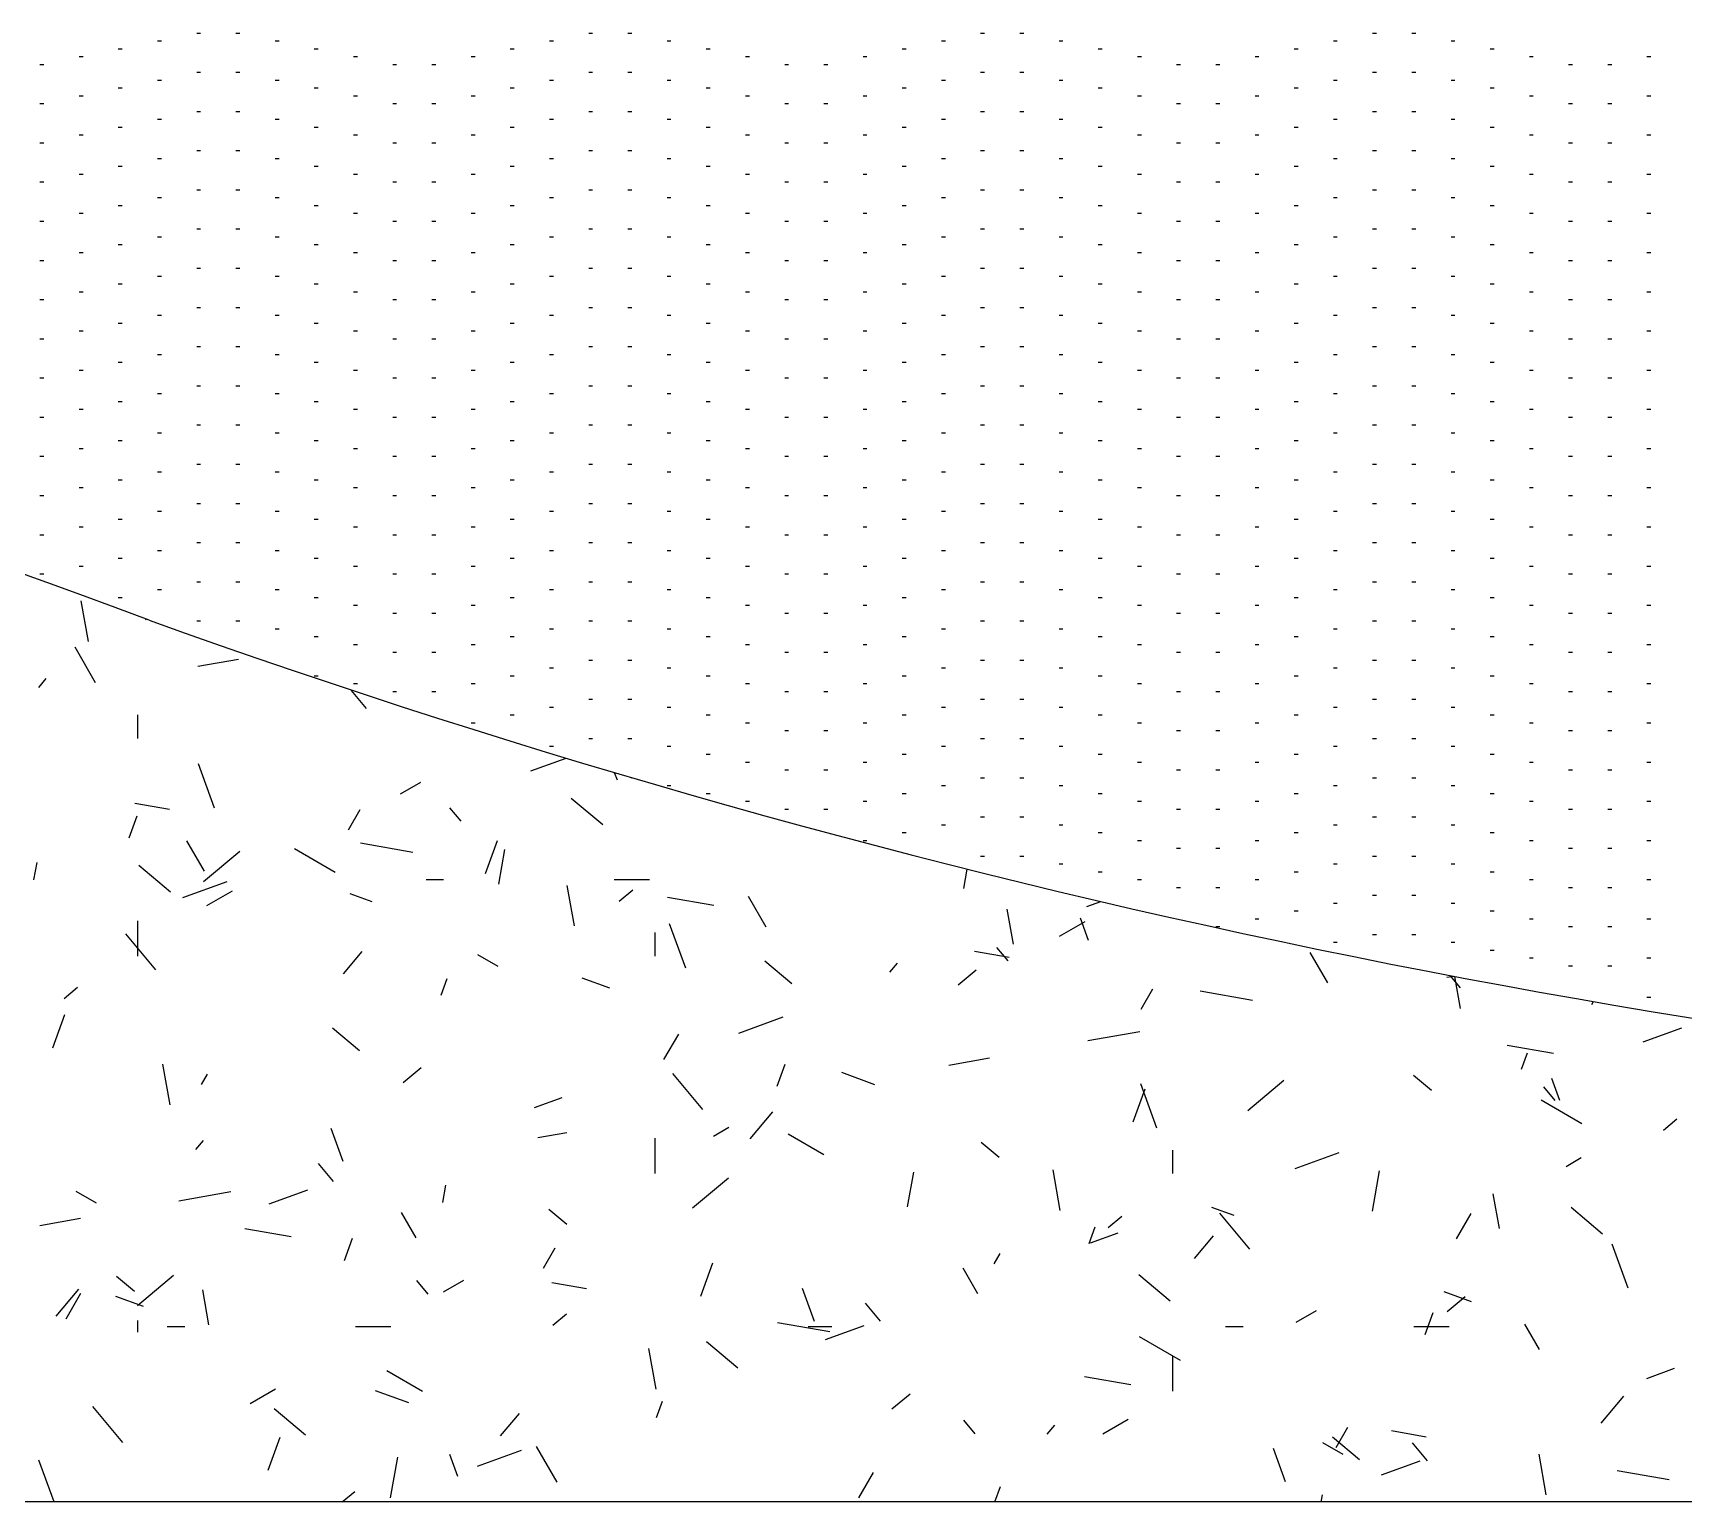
# Model space of a CAD drawing. Header units: inches. Extents: x -12530 to 36157, y 78659 to 110077.
# Drawn here: x 8912.6 to 8999, y 92373.4 to 92450.3 of the extents above; entities that cross this region are included whole.
import ezdxf

# ---------------------------------------------------------------- set-up
doc = ezdxf.new("R2010")
doc.units = ezdxf.units.IN
doc.header["$MEASUREMENT"] = 0
doc.layers.add('freecads.com', color=7, linetype='Continuous')

msp = doc.modelspace()

# ---------------------------------------------------------------- linework, layer by layer
at = {"layer": 'freecads.com', "ltscale": 0.4}
for p, q in [((8919.143, 92449.924), (8919.348, 92449.924)), ((8921.195, 92450.334), (8921.4, 92450.334)), ((8923.246, 92450.334), (8923.451, 92450.334)), ((8925.298, 92449.924), (8925.503, 92449.924)), ((8939.658, 92449.924), (8939.864, 92449.924)), ((8941.71, 92450.334), (8941.915, 92450.334)), ((8943.762, 92450.334), (8943.967, 92450.334)), ((8945.813, 92449.924), (8946.018, 92449.924)), ((8960.174, 92449.924), (8960.379, 92449.924)), ((8962.225, 92450.334), (8962.431, 92450.334)), ((8964.277, 92450.334), (8964.482, 92450.334)), ((8966.328, 92449.924), (8966.534, 92449.924)), ((8980.689, 92449.924), (8980.894, 92449.924)), ((8982.741, 92450.334), (8982.946, 92450.334)), ((8984.792, 92450.334), (8984.997, 92450.334)), ((8986.844, 92449.924), (8987.049, 92449.924)), ((8915.04, 92449.103), (8915.245, 92449.103)), ((8917.092, 92449.513), (8917.297, 92449.513)), ((8927.349, 92449.513), (8927.554, 92449.513)), ((8929.401, 92449.103), (8929.606, 92449.103)), ((8935.555, 92449.103), (8935.761, 92449.103)), ((8937.607, 92449.513), (8937.812, 92449.513)), ((8947.865, 92449.513), (8948.07, 92449.513)), ((8949.916, 92449.103), (8950.121, 92449.103)), ((8956.071, 92449.103), (8956.276, 92449.103)), ((8958.122, 92449.513), (8958.327, 92449.513)), ((8968.38, 92449.513), (8968.585, 92449.513)), ((8970.432, 92449.103), (8970.637, 92449.103)), ((8976.586, 92449.103), (8976.791, 92449.103)), ((8978.638, 92449.513), (8978.843, 92449.513)), ((8988.895, 92449.513), (8989.1, 92449.513)), ((8990.947, 92449.103), (8991.152, 92449.103)), ((8997.101, 92449.103), (8997.307, 92449.103)), ((8912.988, 92448.693), (8913.194, 92448.693)), ((8921.195, 92448.282), (8921.4, 92448.282)), ((8923.246, 92448.282), (8923.451, 92448.282)), ((8931.452, 92448.693), (8931.657, 92448.693)), ((8933.504, 92448.693), (8933.709, 92448.693)), ((8941.71, 92448.282), (8941.915, 92448.282)), ((8943.762, 92448.282), (8943.967, 92448.282)), ((8951.968, 92448.693), (8952.173, 92448.693)), ((8954.019, 92448.693), (8954.224, 92448.693)), ((8962.225, 92448.282), (8962.431, 92448.282)), ((8964.277, 92448.282), (8964.482, 92448.282)), ((8972.483, 92448.693), (8972.688, 92448.693)), ((8974.535, 92448.693), (8974.74, 92448.693)), ((8982.741, 92448.282), (8982.946, 92448.282)), ((8984.792, 92448.282), (8984.997, 92448.282)), ((8992.998, 92448.693), (8993.204, 92448.693)), ((8995.05, 92448.693), (8995.255, 92448.693)), ((8917.092, 92447.462), (8917.297, 92447.462)), ((8919.143, 92447.872), (8919.348, 92447.872)), ((8925.298, 92447.872), (8925.503, 92447.872)), ((8927.349, 92447.462), (8927.554, 92447.462)), ((8937.607, 92447.462), (8937.812, 92447.462)), ((8939.658, 92447.872), (8939.864, 92447.872)), ((8945.813, 92447.872), (8946.018, 92447.872)), ((8947.865, 92447.462), (8948.07, 92447.462)), ((8958.122, 92447.462), (8958.327, 92447.462)), ((8960.174, 92447.872), (8960.379, 92447.872)), ((8966.328, 92447.872), (8966.534, 92447.872)), ((8968.38, 92447.462), (8968.585, 92447.462)), ((8978.638, 92447.462), (8978.843, 92447.462)), ((8980.689, 92447.872), (8980.894, 92447.872)), ((8986.844, 92447.872), (8987.049, 92447.872)), ((8988.895, 92447.462), (8989.1, 92447.462)), ((8912.988, 92446.641), (8913.194, 92446.641)), ((8915.04, 92447.051), (8915.245, 92447.051)), ((8921.195, 92446.231), (8921.4, 92446.231)), ((8923.246, 92446.231), (8923.451, 92446.231)), ((8929.401, 92447.051), (8929.606, 92447.051)), ((8931.452, 92446.641), (8931.657, 92446.641)), ((8933.504, 92446.641), (8933.709, 92446.641)), ((8935.555, 92447.051), (8935.761, 92447.051)), ((8941.71, 92446.231), (8941.915, 92446.231)), ((8943.762, 92446.231), (8943.967, 92446.231)), ((8949.916, 92447.051), (8950.121, 92447.051)), ((8951.968, 92446.641), (8952.173, 92446.641)), ((8954.019, 92446.641), (8954.224, 92446.641)), ((8956.071, 92447.051), (8956.276, 92447.051)), ((8962.225, 92446.231), (8962.431, 92446.231)), ((8964.277, 92446.231), (8964.482, 92446.231)), ((8970.432, 92447.051), (8970.637, 92447.051)), ((8972.483, 92446.641), (8972.688, 92446.641)), ((8974.535, 92446.641), (8974.74, 92446.641)), ((8976.586, 92447.051), (8976.791, 92447.051)), ((8982.741, 92446.231), (8982.946, 92446.231)), ((8984.792, 92446.231), (8984.997, 92446.231)), ((8990.947, 92447.051), (8991.152, 92447.051)), ((8992.998, 92446.641), (8993.204, 92446.641)), ((8995.05, 92446.641), (8995.255, 92446.641)), ((8997.101, 92447.051), (8997.307, 92447.051)), ((8917.092, 92445.41), (8917.297, 92445.41)), ((8919.143, 92445.82), (8919.348, 92445.82)), ((8925.298, 92445.82), (8925.503, 92445.82)), ((8927.349, 92445.41), (8927.554, 92445.41)), ((8937.607, 92445.41), (8937.812, 92445.41)), ((8939.658, 92445.82), (8939.864, 92445.82)), ((8945.813, 92445.82), (8946.018, 92445.82)), ((8947.865, 92445.41), (8948.07, 92445.41)), ((8958.122, 92445.41), (8958.327, 92445.41)), ((8960.174, 92445.82), (8960.379, 92445.82)), ((8966.328, 92445.82), (8966.534, 92445.82)), ((8968.38, 92445.41), (8968.585, 92445.41)), ((8978.638, 92445.41), (8978.843, 92445.41)), ((8980.689, 92445.82), (8980.894, 92445.82)), ((8986.844, 92445.82), (8987.049, 92445.82)), ((8988.895, 92445.41), (8989.1, 92445.41)), ((8912.988, 92444.59), (8913.194, 92444.59)), ((8915.04, 92445), (8915.245, 92445)), ((8929.401, 92445), (8929.606, 92445)), ((8931.452, 92444.59), (8931.657, 92444.59)), ((8933.504, 92444.59), (8933.709, 92444.59)), ((8935.555, 92445), (8935.761, 92445)), ((8949.916, 92445), (8950.121, 92445)), ((8951.968, 92444.59), (8952.173, 92444.59)), ((8954.019, 92444.59), (8954.224, 92444.59)), ((8956.071, 92445), (8956.276, 92445)), ((8970.432, 92445), (8970.637, 92445)), ((8972.483, 92444.59), (8972.688, 92444.59)), ((8974.535, 92444.59), (8974.74, 92444.59)), ((8976.586, 92445), (8976.791, 92445)), ((8990.947, 92445), (8991.152, 92445)), ((8992.998, 92444.59), (8993.204, 92444.59)), ((8995.05, 92444.59), (8995.255, 92444.59)), ((8997.101, 92445), (8997.307, 92445)), ((8919.143, 92443.769), (8919.348, 92443.769)), ((8921.195, 92444.179), (8921.4, 92444.179)), ((8923.246, 92444.179), (8923.451, 92444.179)), ((8925.298, 92443.769), (8925.503, 92443.769)), ((8939.658, 92443.769), (8939.864, 92443.769)), ((8941.71, 92444.179), (8941.915, 92444.179)), ((8943.762, 92444.179), (8943.967, 92444.179)), ((8945.813, 92443.769), (8946.018, 92443.769)), ((8960.174, 92443.769), (8960.379, 92443.769)), ((8962.225, 92444.179), (8962.431, 92444.179)), ((8964.277, 92444.179), (8964.482, 92444.179)), ((8966.328, 92443.769), (8966.534, 92443.769)), ((8980.689, 92443.769), (8980.894, 92443.769)), ((8982.741, 92444.179), (8982.946, 92444.179)), ((8984.792, 92444.179), (8984.997, 92444.179)), ((8986.844, 92443.769), (8987.049, 92443.769)), ((8915.04, 92442.948), (8915.245, 92442.948)), ((8917.092, 92443.359), (8917.297, 92443.359)), ((8927.349, 92443.359), (8927.554, 92443.359)), ((8929.401, 92442.948), (8929.606, 92442.948)), ((8935.555, 92442.948), (8935.761, 92442.948)), ((8937.607, 92443.359), (8937.812, 92443.359)), ((8947.865, 92443.359), (8948.07, 92443.359)), ((8949.916, 92442.948), (8950.121, 92442.948)), ((8956.071, 92442.948), (8956.276, 92442.948)), ((8958.122, 92443.359), (8958.327, 92443.359)), ((8968.38, 92443.359), (8968.585, 92443.359)), ((8970.432, 92442.948), (8970.637, 92442.948)), ((8976.586, 92442.948), (8976.791, 92442.948)), ((8978.638, 92443.359), (8978.843, 92443.359)), ((8988.895, 92443.359), (8989.1, 92443.359)), ((8990.947, 92442.948), (8991.152, 92442.948)), ((8997.101, 92442.948), (8997.307, 92442.948)), ((8912.988, 92442.538), (8913.194, 92442.538)), ((8921.195, 92442.128), (8921.4, 92442.128)), ((8923.246, 92442.128), (8923.451, 92442.128)), ((8931.452, 92442.538), (8931.657, 92442.538)), ((8933.504, 92442.538), (8933.709, 92442.538)), ((8941.71, 92442.128), (8941.915, 92442.128)), ((8943.762, 92442.128), (8943.967, 92442.128)), ((8951.968, 92442.538), (8952.173, 92442.538)), ((8954.019, 92442.538), (8954.224, 92442.538)), ((8962.225, 92442.128), (8962.431, 92442.128)), ((8964.277, 92442.128), (8964.482, 92442.128)), ((8972.483, 92442.538), (8972.688, 92442.538)), ((8974.535, 92442.538), (8974.74, 92442.538)), ((8982.741, 92442.128), (8982.946, 92442.128)), ((8984.792, 92442.128), (8984.997, 92442.128)), ((8992.998, 92442.538), (8993.204, 92442.538)), ((8995.05, 92442.538), (8995.255, 92442.538)), ((8917.092, 92441.307), (8917.297, 92441.307)), ((8919.143, 92441.717), (8919.348, 92441.717)), ((8925.298, 92441.717), (8925.503, 92441.717)), ((8927.349, 92441.307), (8927.554, 92441.307)), ((8937.607, 92441.307), (8937.812, 92441.307)), ((8939.658, 92441.717), (8939.864, 92441.717)), ((8945.813, 92441.717), (8946.018, 92441.717)), ((8947.865, 92441.307), (8948.07, 92441.307)), ((8958.122, 92441.307), (8958.327, 92441.307)), ((8960.174, 92441.717), (8960.379, 92441.717)), ((8966.328, 92441.717), (8966.534, 92441.717)), ((8968.38, 92441.307), (8968.585, 92441.307)), ((8978.638, 92441.307), (8978.843, 92441.307)), ((8980.689, 92441.717), (8980.894, 92441.717)), ((8986.844, 92441.717), (8987.049, 92441.717)), ((8988.895, 92441.307), (8989.1, 92441.307)), ((8912.988, 92440.486), (8913.194, 92440.486)), ((8915.04, 92440.897), (8915.245, 92440.897)), ((8929.401, 92440.897), (8929.606, 92440.897)), ((8931.452, 92440.486), (8931.657, 92440.486)), ((8933.504, 92440.486), (8933.709, 92440.486)), ((8935.555, 92440.897), (8935.761, 92440.897)), ((8949.916, 92440.897), (8950.121, 92440.897)), ((8951.968, 92440.486), (8952.173, 92440.486)), ((8954.019, 92440.486), (8954.224, 92440.486)), ((8956.071, 92440.897), (8956.276, 92440.897)), ((8970.432, 92440.897), (8970.637, 92440.897)), ((8972.483, 92440.486), (8972.688, 92440.486)), ((8974.535, 92440.486), (8974.74, 92440.486)), ((8976.586, 92440.897), (8976.791, 92440.897)), ((8990.947, 92440.897), (8991.152, 92440.897)), ((8992.998, 92440.486), (8993.204, 92440.486)), ((8995.05, 92440.486), (8995.255, 92440.486)), ((8997.101, 92440.897), (8997.307, 92440.897)), ((8919.143, 92439.666), (8919.348, 92439.666)), ((8921.195, 92440.076), (8921.4, 92440.076)), ((8923.246, 92440.076), (8923.451, 92440.076)), ((8925.298, 92439.666), (8925.503, 92439.666)), ((8939.658, 92439.666), (8939.864, 92439.666)), ((8941.71, 92440.076), (8941.915, 92440.076)), ((8943.762, 92440.076), (8943.967, 92440.076)), ((8945.813, 92439.666), (8946.018, 92439.666)), ((8960.174, 92439.666), (8960.379, 92439.666)), ((8962.225, 92440.076), (8962.431, 92440.076)), ((8964.277, 92440.076), (8964.482, 92440.076)), ((8966.328, 92439.666), (8966.534, 92439.666)), ((8980.689, 92439.666), (8980.894, 92439.666)), ((8982.741, 92440.076), (8982.946, 92440.076)), ((8984.792, 92440.076), (8984.997, 92440.076)), ((8986.844, 92439.666), (8987.049, 92439.666)), ((8915.04, 92438.845), (8915.245, 92438.845)), ((8917.092, 92439.256), (8917.297, 92439.256)), ((8927.349, 92439.256), (8927.554, 92439.256)), ((8929.401, 92438.845), (8929.606, 92438.845)), ((8935.555, 92438.845), (8935.761, 92438.845)), ((8937.607, 92439.256), (8937.812, 92439.256)), ((8947.865, 92439.256), (8948.07, 92439.256)), ((8949.916, 92438.845), (8950.121, 92438.845)), ((8956.071, 92438.845), (8956.276, 92438.845)), ((8958.122, 92439.256), (8958.327, 92439.256)), ((8968.38, 92439.256), (8968.585, 92439.256)), ((8970.432, 92438.845), (8970.637, 92438.845)), ((8976.586, 92438.845), (8976.791, 92438.845)), ((8978.638, 92439.256), (8978.843, 92439.256)), ((8988.895, 92439.256), (8989.1, 92439.256)), ((8990.947, 92438.845), (8991.152, 92438.845)), ((8997.101, 92438.845), (8997.307, 92438.845)), ((8912.988, 92438.435), (8913.194, 92438.435)), ((8919.143, 92437.614), (8919.348, 92437.614)), ((8921.195, 92438.025), (8921.4, 92438.025)), ((8923.246, 92438.025), (8923.451, 92438.025)), ((8925.298, 92437.614), (8925.503, 92437.614)), ((8931.452, 92438.435), (8931.657, 92438.435)), ((8933.504, 92438.435), (8933.709, 92438.435)), ((8939.658, 92437.614), (8939.864, 92437.614)), ((8941.71, 92438.025), (8941.915, 92438.025)), ((8943.762, 92438.025), (8943.967, 92438.025)), ((8945.813, 92437.614), (8946.018, 92437.614)), ((8951.968, 92438.435), (8952.173, 92438.435)), ((8954.019, 92438.435), (8954.224, 92438.435)), ((8960.174, 92437.614), (8960.379, 92437.614)), ((8962.225, 92438.025), (8962.431, 92438.025)), ((8964.277, 92438.025), (8964.482, 92438.025)), ((8966.328, 92437.614), (8966.534, 92437.614)), ((8972.483, 92438.435), (8972.688, 92438.435)), ((8974.535, 92438.435), (8974.74, 92438.435)), ((8980.689, 92437.614), (8980.894, 92437.614)), ((8982.741, 92438.025), (8982.946, 92438.025)), ((8984.792, 92438.025), (8984.997, 92438.025)), ((8986.844, 92437.614), (8987.049, 92437.614)), ((8992.998, 92438.435), (8993.204, 92438.435)), ((8995.05, 92438.435), (8995.255, 92438.435)), ((8915.04, 92436.794), (8915.245, 92436.794)), ((8917.092, 92437.204), (8917.297, 92437.204)), ((8927.349, 92437.204), (8927.554, 92437.204)), ((8929.401, 92436.794), (8929.606, 92436.794)), ((8935.555, 92436.794), (8935.761, 92436.794)), ((8937.607, 92437.204), (8937.812, 92437.204)), ((8947.865, 92437.204), (8948.07, 92437.204)), ((8949.916, 92436.794), (8950.121, 92436.794)), ((8956.071, 92436.794), (8956.276, 92436.794)), ((8958.122, 92437.204), (8958.327, 92437.204)), ((8968.38, 92437.204), (8968.585, 92437.204)), ((8970.432, 92436.794), (8970.637, 92436.794)), ((8976.586, 92436.794), (8976.791, 92436.794)), ((8978.638, 92437.204), (8978.843, 92437.204)), ((8988.895, 92437.204), (8989.1, 92437.204)), ((8990.947, 92436.794), (8991.152, 92436.794)), ((8997.101, 92436.794), (8997.307, 92436.794)), ((8912.988, 92436.383), (8913.194, 92436.383)), ((8921.195, 92435.973), (8921.4, 92435.973)), ((8923.246, 92435.973), (8923.451, 92435.973)), ((8931.452, 92436.383), (8931.657, 92436.383)), ((8933.504, 92436.383), (8933.709, 92436.383)), ((8941.71, 92435.973), (8941.915, 92435.973)), ((8943.762, 92435.973), (8943.967, 92435.973)), ((8951.968, 92436.383), (8952.173, 92436.383)), ((8954.019, 92436.383), (8954.224, 92436.383)), ((8962.225, 92435.973), (8962.431, 92435.973)), ((8964.277, 92435.973), (8964.482, 92435.973)), ((8972.483, 92436.383), (8972.688, 92436.383)), ((8974.535, 92436.383), (8974.74, 92436.383)), ((8982.741, 92435.973), (8982.946, 92435.973)), ((8984.792, 92435.973), (8984.997, 92435.973)), ((8992.998, 92436.383), (8993.204, 92436.383)), ((8995.05, 92436.383), (8995.255, 92436.383)), ((8917.092, 92435.152), (8917.297, 92435.152)), ((8919.143, 92435.563), (8919.348, 92435.563)), ((8925.298, 92435.563), (8925.503, 92435.563)), ((8927.349, 92435.152), (8927.554, 92435.152)), ((8937.607, 92435.152), (8937.812, 92435.152)), ((8939.658, 92435.563), (8939.864, 92435.563)), ((8945.813, 92435.563), (8946.018, 92435.563)), ((8947.865, 92435.152), (8948.07, 92435.152)), ((8958.122, 92435.152), (8958.327, 92435.152)), ((8960.174, 92435.563), (8960.379, 92435.563)), ((8966.328, 92435.563), (8966.534, 92435.563)), ((8968.38, 92435.152), (8968.585, 92435.152)), ((8978.638, 92435.152), (8978.843, 92435.152)), ((8980.689, 92435.563), (8980.894, 92435.563)), ((8986.844, 92435.563), (8987.049, 92435.563)), ((8988.895, 92435.152), (8989.1, 92435.152)), ((8912.988, 92434.332), (8913.194, 92434.332)), ((8915.04, 92434.742), (8915.245, 92434.742)), ((8929.401, 92434.742), (8929.606, 92434.742)), ((8931.452, 92434.332), (8931.657, 92434.332)), ((8933.504, 92434.332), (8933.709, 92434.332)), ((8935.555, 92434.742), (8935.761, 92434.742)), ((8949.916, 92434.742), (8950.121, 92434.742)), ((8951.968, 92434.332), (8952.173, 92434.332)), ((8954.019, 92434.332), (8954.224, 92434.332)), ((8956.071, 92434.742), (8956.276, 92434.742)), ((8970.432, 92434.742), (8970.637, 92434.742)), ((8972.483, 92434.332), (8972.688, 92434.332)), ((8974.535, 92434.332), (8974.74, 92434.332)), ((8976.586, 92434.742), (8976.791, 92434.742)), ((8990.947, 92434.742), (8991.152, 92434.742)), ((8992.998, 92434.332), (8993.204, 92434.332)), ((8995.05, 92434.332), (8995.255, 92434.332)), ((8997.101, 92434.742), (8997.307, 92434.742)), ((8919.143, 92433.511), (8919.348, 92433.511)), ((8921.195, 92433.922), (8921.4, 92433.922)), ((8923.246, 92433.922), (8923.451, 92433.922)), ((8925.298, 92433.511), (8925.503, 92433.511)), ((8939.658, 92433.511), (8939.864, 92433.511)), ((8941.71, 92433.922), (8941.915, 92433.922)), ((8943.762, 92433.922), (8943.967, 92433.922)), ((8945.813, 92433.511), (8946.018, 92433.511)), ((8960.174, 92433.511), (8960.379, 92433.511)), ((8962.225, 92433.922), (8962.431, 92433.922)), ((8964.277, 92433.922), (8964.482, 92433.922)), ((8966.328, 92433.511), (8966.534, 92433.511)), ((8980.689, 92433.511), (8980.894, 92433.511)), ((8982.741, 92433.922), (8982.946, 92433.922)), ((8984.792, 92433.922), (8984.997, 92433.922)), ((8986.844, 92433.511), (8987.049, 92433.511)), ((8915.04, 92432.691), (8915.245, 92432.691)), ((8917.092, 92433.101), (8917.297, 92433.101)), ((8927.349, 92433.101), (8927.554, 92433.101)), ((8929.401, 92432.691), (8929.606, 92432.691)), ((8935.555, 92432.691), (8935.761, 92432.691)), ((8937.607, 92433.101), (8937.812, 92433.101)), ((8947.865, 92433.101), (8948.07, 92433.101)), ((8949.916, 92432.691), (8950.121, 92432.691)), ((8956.071, 92432.691), (8956.276, 92432.691)), ((8958.122, 92433.101), (8958.327, 92433.101)), ((8968.38, 92433.101), (8968.585, 92433.101)), ((8970.432, 92432.691), (8970.637, 92432.691)), ((8976.586, 92432.691), (8976.791, 92432.691)), ((8978.638, 92433.101), (8978.843, 92433.101)), ((8988.895, 92433.101), (8989.1, 92433.101)), ((8990.947, 92432.691), (8991.152, 92432.691)), ((8997.101, 92432.691), (8997.307, 92432.691)), ((8912.988, 92432.28), (8913.194, 92432.28)), ((8921.195, 92431.87), (8921.4, 92431.87)), ((8923.246, 92431.87), (8923.451, 92431.87)), ((8931.452, 92432.28), (8931.657, 92432.28)), ((8933.504, 92432.28), (8933.709, 92432.28)), ((8941.71, 92431.87), (8941.915, 92431.87)), ((8943.762, 92431.87), (8943.967, 92431.87)), ((8951.968, 92432.28), (8952.173, 92432.28)), ((8954.019, 92432.28), (8954.224, 92432.28)), ((8962.225, 92431.87), (8962.431, 92431.87)), ((8964.277, 92431.87), (8964.482, 92431.87)), ((8972.483, 92432.28), (8972.688, 92432.28)), ((8974.535, 92432.28), (8974.74, 92432.28)), ((8982.741, 92431.87), (8982.946, 92431.87)), ((8984.792, 92431.87), (8984.997, 92431.87)), ((8992.998, 92432.28), (8993.204, 92432.28)), ((8995.05, 92432.28), (8995.255, 92432.28)), ((8917.092, 92431.049), (8917.297, 92431.049)), ((8919.143, 92431.46), (8919.348, 92431.46)), ((8925.298, 92431.46), (8925.503, 92431.46)), ((8927.349, 92431.049), (8927.554, 92431.049)), ((8937.607, 92431.049), (8937.812, 92431.049)), ((8939.658, 92431.46), (8939.864, 92431.46)), ((8945.813, 92431.46), (8946.018, 92431.46)), ((8947.865, 92431.049), (8948.07, 92431.049)), ((8958.122, 92431.049), (8958.327, 92431.049)), ((8960.174, 92431.46), (8960.379, 92431.46)), ((8966.328, 92431.46), (8966.534, 92431.46)), ((8968.38, 92431.049), (8968.585, 92431.049)), ((8978.638, 92431.049), (8978.843, 92431.049)), ((8980.689, 92431.46), (8980.894, 92431.46)), ((8986.844, 92431.46), (8987.049, 92431.46)), ((8988.895, 92431.049), (8989.1, 92431.049)), ((8912.988, 92430.229), (8913.194, 92430.229)), ((8915.04, 92430.639), (8915.245, 92430.639)), ((8921.195, 92429.818), (8921.4, 92429.818)), ((8923.246, 92429.818), (8923.451, 92429.818)), ((8929.401, 92430.639), (8929.606, 92430.639)), ((8931.452, 92430.229), (8931.657, 92430.229)), ((8933.504, 92430.229), (8933.709, 92430.229)), ((8935.555, 92430.639), (8935.761, 92430.639)), ((8941.71, 92429.818), (8941.915, 92429.818)), ((8943.762, 92429.818), (8943.967, 92429.818)), ((8949.916, 92430.639), (8950.121, 92430.639)), ((8951.968, 92430.229), (8952.173, 92430.229)), ((8954.019, 92430.229), (8954.224, 92430.229)), ((8956.071, 92430.639), (8956.276, 92430.639)), ((8962.225, 92429.818), (8962.431, 92429.818)), ((8964.277, 92429.818), (8964.482, 92429.818)), ((8970.432, 92430.639), (8970.637, 92430.639)), ((8972.483, 92430.229), (8972.688, 92430.229)), ((8974.535, 92430.229), (8974.74, 92430.229)), ((8976.586, 92430.639), (8976.791, 92430.639)), ((8982.741, 92429.818), (8982.946, 92429.818)), ((8984.792, 92429.818), (8984.997, 92429.818)), ((8990.947, 92430.639), (8991.152, 92430.639)), ((8992.998, 92430.229), (8993.204, 92430.229)), ((8995.05, 92430.229), (8995.255, 92430.229)), ((8997.101, 92430.639), (8997.307, 92430.639)), ((8917.092, 92428.998), (8917.297, 92428.998)), ((8919.143, 92429.408), (8919.348, 92429.408)), ((8925.298, 92429.408), (8925.503, 92429.408)), ((8927.349, 92428.998), (8927.554, 92428.998)), ((8937.607, 92428.998), (8937.812, 92428.998)), ((8939.658, 92429.408), (8939.864, 92429.408)), ((8945.813, 92429.408), (8946.018, 92429.408)), ((8947.865, 92428.998), (8948.07, 92428.998)), ((8958.122, 92428.998), (8958.327, 92428.998)), ((8960.174, 92429.408), (8960.379, 92429.408)), ((8966.328, 92429.408), (8966.534, 92429.408)), ((8968.38, 92428.998), (8968.585, 92428.998)), ((8978.638, 92428.998), (8978.843, 92428.998)), ((8980.689, 92429.408), (8980.894, 92429.408)), ((8986.844, 92429.408), (8987.049, 92429.408)), ((8988.895, 92428.998), (8989.1, 92428.998)), ((8912.988, 92428.177), (8913.194, 92428.177)), ((8915.04, 92428.588), (8915.245, 92428.588)), ((8929.401, 92428.588), (8929.606, 92428.588)), ((8931.452, 92428.177), (8931.657, 92428.177)), ((8933.504, 92428.177), (8933.709, 92428.177)), ((8935.555, 92428.588), (8935.761, 92428.588)), ((8949.916, 92428.588), (8950.121, 92428.588)), ((8951.968, 92428.177), (8952.173, 92428.177)), ((8954.019, 92428.177), (8954.224, 92428.177)), ((8956.071, 92428.588), (8956.276, 92428.588)), ((8970.432, 92428.588), (8970.637, 92428.588)), ((8972.483, 92428.177), (8972.688, 92428.177)), ((8974.535, 92428.177), (8974.74, 92428.177)), ((8976.586, 92428.588), (8976.791, 92428.588)), ((8990.947, 92428.588), (8991.152, 92428.588)), ((8992.998, 92428.177), (8993.204, 92428.177)), ((8995.05, 92428.177), (8995.255, 92428.177)), ((8997.101, 92428.588), (8997.307, 92428.588)), ((8919.143, 92427.357), (8919.348, 92427.357)), ((8921.195, 92427.767), (8921.4, 92427.767)), ((8923.246, 92427.767), (8923.451, 92427.767)), ((8925.298, 92427.357), (8925.503, 92427.357)), ((8939.658, 92427.357), (8939.864, 92427.357)), ((8941.71, 92427.767), (8941.915, 92427.767)), ((8943.762, 92427.767), (8943.967, 92427.767)), ((8945.813, 92427.357), (8946.018, 92427.357)), ((8960.174, 92427.357), (8960.379, 92427.357)), ((8962.225, 92427.767), (8962.431, 92427.767)), ((8964.277, 92427.767), (8964.482, 92427.767)), ((8966.328, 92427.357), (8966.534, 92427.357)), ((8980.689, 92427.357), (8980.894, 92427.357)), ((8982.741, 92427.767), (8982.946, 92427.767)), ((8984.792, 92427.767), (8984.997, 92427.767)), ((8986.844, 92427.357), (8987.049, 92427.357)), ((8915.04, 92426.536), (8915.245, 92426.536)), ((8917.092, 92426.946), (8917.297, 92426.946)), ((8927.349, 92426.946), (8927.554, 92426.946)), ((8929.401, 92426.536), (8929.606, 92426.536)), ((8935.555, 92426.536), (8935.761, 92426.536)), ((8937.607, 92426.946), (8937.812, 92426.946)), ((8947.865, 92426.946), (8948.07, 92426.946)), ((8949.916, 92426.536), (8950.121, 92426.536)), ((8956.071, 92426.536), (8956.276, 92426.536)), ((8958.122, 92426.946), (8958.327, 92426.946)), ((8968.38, 92426.946), (8968.585, 92426.946)), ((8970.432, 92426.536), (8970.637, 92426.536)), ((8976.586, 92426.536), (8976.791, 92426.536)), ((8978.638, 92426.946), (8978.843, 92426.946)), ((8988.895, 92426.946), (8989.1, 92426.946)), ((8990.947, 92426.536), (8991.152, 92426.536)), ((8997.101, 92426.536), (8997.307, 92426.536)), ((8912.988, 92426.126), (8913.194, 92426.126)), ((8921.195, 92425.715), (8921.4, 92425.715)), ((8923.246, 92425.715), (8923.451, 92425.715)), ((8931.452, 92426.126), (8931.657, 92426.126)), ((8933.504, 92426.126), (8933.709, 92426.126)), ((8941.71, 92425.715), (8941.915, 92425.715)), ((8943.762, 92425.715), (8943.967, 92425.715)), ((8951.968, 92426.126), (8952.173, 92426.126)), ((8954.019, 92426.126), (8954.224, 92426.126)), ((8962.225, 92425.715), (8962.431, 92425.715)), ((8964.277, 92425.715), (8964.482, 92425.715)), ((8972.483, 92426.126), (8972.688, 92426.126)), ((8974.535, 92426.126), (8974.74, 92426.126)), ((8982.741, 92425.715), (8982.946, 92425.715)), ((8984.792, 92425.715), (8984.997, 92425.715)), ((8992.998, 92426.126), (8993.204, 92426.126)), ((8995.05, 92426.126), (8995.255, 92426.126)), ((8917.092, 92424.895), (8917.297, 92424.895)), ((8919.143, 92425.305), (8919.348, 92425.305)), ((8925.298, 92425.305), (8925.503, 92425.305)), ((8927.349, 92424.895), (8927.554, 92424.895)), ((8937.607, 92424.895), (8937.812, 92424.895)), ((8939.658, 92425.305), (8939.864, 92425.305)), ((8945.813, 92425.305), (8946.018, 92425.305)), ((8947.865, 92424.895), (8948.07, 92424.895)), ((8958.122, 92424.895), (8958.327, 92424.895)), ((8960.174, 92425.305), (8960.379, 92425.305)), ((8966.328, 92425.305), (8966.534, 92425.305)), ((8968.38, 92424.895), (8968.585, 92424.895)), ((8978.638, 92424.895), (8978.843, 92424.895)), ((8980.689, 92425.305), (8980.894, 92425.305)), ((8986.844, 92425.305), (8987.049, 92425.305)), ((8988.895, 92424.895), (8989.1, 92424.895)), ((8912.988, 92424.074), (8913.194, 92424.074)), ((8915.04, 92424.484), (8915.245, 92424.484)), ((8929.401, 92424.484), (8929.606, 92424.484)), ((8931.452, 92424.074), (8931.657, 92424.074)), ((8933.504, 92424.074), (8933.709, 92424.074)), ((8935.555, 92424.484), (8935.761, 92424.484)), ((8949.916, 92424.484), (8950.121, 92424.484)), ((8951.968, 92424.074), (8952.173, 92424.074)), ((8954.019, 92424.074), (8954.224, 92424.074)), ((8956.071, 92424.484), (8956.276, 92424.484)), ((8970.432, 92424.484), (8970.637, 92424.484)), ((8972.483, 92424.074), (8972.688, 92424.074)), ((8974.535, 92424.074), (8974.74, 92424.074)), ((8976.586, 92424.484), (8976.791, 92424.484)), ((8990.947, 92424.484), (8991.152, 92424.484)), ((8992.998, 92424.074), (8993.204, 92424.074)), ((8995.05, 92424.074), (8995.255, 92424.074)), ((8997.101, 92424.484), (8997.307, 92424.484)), ((8919.143, 92423.254), (8919.348, 92423.254)), ((8921.195, 92423.664), (8921.4, 92423.664)), ((8923.246, 92423.664), (8923.451, 92423.664)), ((8925.298, 92423.254), (8925.503, 92423.254)), ((8939.658, 92423.254), (8939.864, 92423.254)), ((8941.71, 92423.664), (8941.915, 92423.664)), ((8943.762, 92423.664), (8943.967, 92423.664)), ((8945.813, 92423.254), (8946.018, 92423.254)), ((8960.174, 92423.254), (8960.379, 92423.254)), ((8962.225, 92423.664), (8962.431, 92423.664)), ((8964.277, 92423.664), (8964.482, 92423.664)), ((8966.328, 92423.254), (8966.534, 92423.254)), ((8980.689, 92423.254), (8980.894, 92423.254)), ((8982.741, 92423.664), (8982.946, 92423.664)), ((8984.792, 92423.664), (8984.997, 92423.664)), ((8986.844, 92423.254), (8987.049, 92423.254)), ((8912.988, 92422.023), (8913.194, 92422.023)), ((8915.04, 92422.433), (8915.245, 92422.433)), ((8917.092, 92422.843), (8917.297, 92422.843)), ((8927.349, 92422.843), (8927.554, 92422.843)), ((8929.401, 92422.433), (8929.606, 92422.433)), ((8931.452, 92422.023), (8931.657, 92422.023)), ((8933.504, 92422.023), (8933.709, 92422.023)), ((8935.555, 92422.433), (8935.761, 92422.433)), ((8937.607, 92422.843), (8937.812, 92422.843)), ((8947.865, 92422.843), (8948.07, 92422.843)), ((8949.916, 92422.433), (8950.121, 92422.433)), ((8951.968, 92422.023), (8952.173, 92422.023)), ((8954.019, 92422.023), (8954.224, 92422.023)), ((8956.071, 92422.433), (8956.276, 92422.433)), ((8958.122, 92422.843), (8958.327, 92422.843)), ((8968.38, 92422.843), (8968.585, 92422.843)), ((8970.432, 92422.433), (8970.637, 92422.433)), ((8972.483, 92422.023), (8972.688, 92422.023)), ((8974.535, 92422.023), (8974.74, 92422.023)), ((8976.586, 92422.433), (8976.791, 92422.433)), ((8978.638, 92422.843), (8978.843, 92422.843)), ((8988.895, 92422.843), (8989.1, 92422.843)), ((8990.947, 92422.433), (8991.152, 92422.433)), ((8992.998, 92422.023), (8993.204, 92422.023)), ((8995.05, 92422.023), (8995.255, 92422.023)), ((8997.101, 92422.433), (8997.307, 92422.433)), ((8919.143, 92421.202), (8919.348, 92421.202)), ((8921.195, 92421.612), (8921.4, 92421.612)), ((8923.246, 92421.612), (8923.451, 92421.612)), ((8925.298, 92421.202), (8925.503, 92421.202)), ((8939.658, 92421.202), (8939.864, 92421.202)), ((8941.71, 92421.612), (8941.915, 92421.612)), ((8943.762, 92421.612), (8943.967, 92421.612)), ((8945.813, 92421.202), (8946.018, 92421.202)), ((8960.174, 92421.202), (8960.379, 92421.202)), ((8962.225, 92421.612), (8962.431, 92421.612)), ((8964.277, 92421.612), (8964.482, 92421.612)), ((8966.328, 92421.202), (8966.534, 92421.202)), ((8980.689, 92421.202), (8980.894, 92421.202)), ((8982.741, 92421.612), (8982.946, 92421.612)), ((8984.792, 92421.612), (8984.997, 92421.612)), ((8986.844, 92421.202), (8987.049, 92421.202)), ((8915.523, 92418.483), (8915.149, 92420.604)), ((8917.092, 92420.792), (8917.297, 92420.792)), ((8927.349, 92420.792), (8927.554, 92420.792)), ((8929.401, 92420.381), (8929.606, 92420.381)), ((8935.555, 92420.381), (8935.761, 92420.381)), ((8937.607, 92420.792), (8937.812, 92420.792)), ((8947.865, 92420.792), (8948.07, 92420.792)), ((8949.916, 92420.381), (8950.121, 92420.381)), ((8956.071, 92420.381), (8956.276, 92420.381)), ((8958.122, 92420.792), (8958.327, 92420.792)), ((8968.38, 92420.792), (8968.585, 92420.792)), ((8970.432, 92420.381), (8970.637, 92420.381)), ((8976.586, 92420.381), (8976.791, 92420.381)), ((8978.638, 92420.792), (8978.843, 92420.792)), ((8988.895, 92420.792), (8989.1, 92420.792)), ((8990.947, 92420.381), (8991.152, 92420.381)), ((8997.101, 92420.381), (8997.307, 92420.381)), ((8918.546, 92419.599), (8918.522, 92419.664)), ((8921.195, 92419.561), (8921.4, 92419.561)), ((8923.246, 92419.561), (8923.451, 92419.561)), ((8931.452, 92419.971), (8931.657, 92419.971)), ((8933.504, 92419.971), (8933.709, 92419.971)), ((8941.71, 92419.561), (8941.915, 92419.561)), ((8943.762, 92419.561), (8943.967, 92419.561)), ((8951.968, 92419.971), (8952.173, 92419.971)), ((8954.019, 92419.971), (8954.224, 92419.971)), ((8962.225, 92419.561), (8962.431, 92419.561)), ((8964.277, 92419.561), (8964.482, 92419.561)), ((8972.483, 92419.971), (8972.688, 92419.971)), ((8974.535, 92419.971), (8974.74, 92419.971)), ((8982.741, 92419.561), (8982.946, 92419.561)), ((8984.792, 92419.561), (8984.997, 92419.561)), ((8992.998, 92419.971), (8993.204, 92419.971)), ((8995.05, 92419.971), (8995.255, 92419.971)), ((8925.298, 92419.15), (8925.503, 92419.15)), ((8927.349, 92418.74), (8927.554, 92418.74)), ((8937.607, 92418.74), (8937.812, 92418.74)), ((8939.658, 92419.15), (8939.864, 92419.15)), ((8945.813, 92419.15), (8946.018, 92419.15)), ((8947.865, 92418.74), (8948.07, 92418.74)), ((8958.122, 92418.74), (8958.327, 92418.74)), ((8960.174, 92419.15), (8960.379, 92419.15)), ((8966.328, 92419.15), (8966.534, 92419.15)), ((8968.38, 92418.74), (8968.585, 92418.74)), ((8978.638, 92418.74), (8978.843, 92418.74)), ((8980.689, 92419.15), (8980.894, 92419.15)), ((8986.844, 92419.15), (8987.049, 92419.15)), ((8988.895, 92418.74), (8989.1, 92418.74)), ((8915.903, 92416.314), (8914.826, 92418.18)), ((8929.401, 92418.33), (8929.606, 92418.33)), ((8931.452, 92417.92), (8931.657, 92417.92)), ((8933.504, 92417.92), (8933.709, 92417.92)), ((8935.555, 92418.33), (8935.761, 92418.33)), ((8949.916, 92418.33), (8950.121, 92418.33)), ((8951.968, 92417.92), (8952.173, 92417.92)), ((8954.019, 92417.92), (8954.224, 92417.92)), ((8956.071, 92418.33), (8956.276, 92418.33)), ((8970.432, 92418.33), (8970.637, 92418.33)), ((8972.483, 92417.92), (8972.688, 92417.92)), ((8974.535, 92417.92), (8974.74, 92417.92)), ((8976.586, 92418.33), (8976.791, 92418.33)), ((8990.947, 92418.33), (8991.152, 92418.33)), ((8992.998, 92417.92), (8993.204, 92417.92)), ((8995.05, 92417.92), (8995.255, 92417.92)), ((8997.101, 92418.33), (8997.307, 92418.33)), ((8921.26, 92417.192), (8923.381, 92417.566)), ((8939.658, 92417.099), (8939.864, 92417.099)), ((8941.71, 92417.509), (8941.915, 92417.509)), ((8943.762, 92417.509), (8943.967, 92417.509)), ((8945.813, 92417.099), (8946.018, 92417.099)), ((8960.174, 92417.099), (8960.379, 92417.099)), ((8962.225, 92417.509), (8962.431, 92417.509)), ((8964.277, 92417.509), (8964.482, 92417.509)), ((8966.328, 92417.099), (8966.534, 92417.099)), ((8980.689, 92417.099), (8980.894, 92417.099)), ((8982.741, 92417.509), (8982.946, 92417.509)), ((8984.792, 92417.509), (8984.997, 92417.509)), ((8986.844, 92417.099), (8987.049, 92417.099)), ((8912.924, 92416.067), (8913.32, 92416.539)), ((8927.349, 92416.689), (8927.554, 92416.689)), ((8929.401, 92416.278), (8929.606, 92416.278)), ((8935.555, 92416.278), (8935.761, 92416.278)), ((8937.607, 92416.689), (8937.812, 92416.689)), ((8947.865, 92416.689), (8948.07, 92416.689)), ((8949.916, 92416.278), (8950.121, 92416.278)), ((8956.071, 92416.278), (8956.276, 92416.278)), ((8958.122, 92416.689), (8958.327, 92416.689)), ((8968.38, 92416.689), (8968.585, 92416.689)), ((8970.432, 92416.278), (8970.637, 92416.278)), ((8976.586, 92416.278), (8976.791, 92416.278)), ((8978.638, 92416.689), (8978.843, 92416.689)), ((8988.895, 92416.689), (8989.1, 92416.689)), ((8990.947, 92416.278), (8991.152, 92416.278)), ((8997.101, 92416.278), (8997.307, 92416.278)), ((8930.088, 92414.97), (8929.297, 92415.913)), ((8931.452, 92415.868), (8931.657, 92415.868)), ((8933.504, 92415.868), (8933.709, 92415.868)), ((8941.71, 92415.458), (8941.915, 92415.458)), ((8943.762, 92415.458), (8943.967, 92415.458)), ((8951.968, 92415.868), (8952.173, 92415.868)), ((8954.019, 92415.868), (8954.224, 92415.868)), ((8962.225, 92415.458), (8962.431, 92415.458)), ((8964.277, 92415.458), (8964.482, 92415.458)), ((8972.483, 92415.868), (8972.688, 92415.868)), ((8974.535, 92415.868), (8974.74, 92415.868)), ((8982.741, 92415.458), (8982.946, 92415.458)), ((8984.792, 92415.458), (8984.997, 92415.458)), ((8992.998, 92415.868), (8993.204, 92415.868)), ((8995.05, 92415.868), (8995.255, 92415.868)), ((8918.117, 92413.406), (8918.117, 92414.637)), ((8937.607, 92414.637), (8937.812, 92414.637)), ((8939.658, 92415.047), (8939.864, 92415.047)), ((8945.813, 92415.047), (8946.018, 92415.047)), ((8947.865, 92414.637), (8948.07, 92414.637)), ((8958.122, 92414.637), (8958.327, 92414.637)), ((8960.174, 92415.047), (8960.379, 92415.047)), ((8966.328, 92415.047), (8966.534, 92415.047)), ((8968.38, 92414.637), (8968.585, 92414.637)), ((8978.638, 92414.637), (8978.843, 92414.637)), ((8980.689, 92415.047), (8980.894, 92415.047)), ((8986.844, 92415.047), (8987.049, 92415.047)), ((8988.895, 92414.637), (8989.1, 92414.637)), ((8935.555, 92414.227), (8935.761, 92414.227)), ((8941.71, 92413.406), (8941.915, 92413.406)), ((8943.762, 92413.406), (8943.967, 92413.406)), ((8949.916, 92414.227), (8950.121, 92414.227)), ((8951.968, 92413.816), (8952.173, 92413.816)), ((8954.019, 92413.816), (8954.224, 92413.816)), ((8956.071, 92414.227), (8956.276, 92414.227)), ((8962.225, 92413.406), (8962.431, 92413.406)), ((8964.277, 92413.406), (8964.482, 92413.406)), ((8970.432, 92414.227), (8970.637, 92414.227)), ((8972.483, 92413.816), (8972.688, 92413.816)), ((8974.535, 92413.816), (8974.74, 92413.816)), ((8976.586, 92414.227), (8976.791, 92414.227)), ((8982.741, 92413.406), (8982.946, 92413.406)), ((8984.792, 92413.406), (8984.997, 92413.406)), ((8990.947, 92414.227), (8991.152, 92414.227)), ((8992.998, 92413.816), (8993.204, 92413.816)), ((8995.05, 92413.816), (8995.255, 92413.816)), ((8997.101, 92414.227), (8997.307, 92414.227)), ((8939.658, 92412.996), (8939.864, 92412.996)), ((8945.813, 92412.996), (8946.018, 92412.996)), ((8947.865, 92412.586), (8948.07, 92412.586)), ((8958.122, 92412.586), (8958.327, 92412.586)), ((8960.174, 92412.996), (8960.379, 92412.996)), ((8966.328, 92412.996), (8966.534, 92412.996)), ((8968.38, 92412.586), (8968.585, 92412.586)), ((8978.638, 92412.586), (8978.843, 92412.586)), ((8980.689, 92412.996), (8980.894, 92412.996)), ((8986.844, 92412.996), (8987.049, 92412.996)), ((8988.895, 92412.586), (8989.1, 92412.586)), ((8922.125, 92409.767), (8921.283, 92412.08)), ((8938.686, 92411.708), (8940.526, 92412.378)), ((8949.916, 92412.175), (8950.121, 92412.175)), ((8951.968, 92411.765), (8952.173, 92411.765)), ((8954.019, 92411.765), (8954.224, 92411.765)), ((8956.071, 92412.175), (8956.276, 92412.175)), ((8970.432, 92412.175), (8970.637, 92412.175)), ((8972.483, 92411.765), (8972.688, 92411.765)), ((8974.535, 92411.765), (8974.74, 92411.765)), ((8976.586, 92412.175), (8976.791, 92412.175)), ((8990.947, 92412.175), (8991.152, 92412.175)), ((8992.998, 92411.765), (8993.204, 92411.765)), ((8995.05, 92411.765), (8995.255, 92411.765)), ((8997.101, 92412.175), (8997.307, 92412.175)), ((8931.859, 92410.503), (8932.925, 92411.119)), ((8943.21, 92411.219), (8943.065, 92411.617)), ((8943.955, 92411.355), (8943.967, 92411.355)), ((8945.813, 92410.944), (8946.018, 92410.944)), ((8960.174, 92410.944), (8960.379, 92410.944)), ((8962.225, 92411.355), (8962.431, 92411.355)), ((8964.277, 92411.355), (8964.482, 92411.355)), ((8966.328, 92410.944), (8966.534, 92410.944)), ((8980.689, 92410.944), (8980.894, 92410.944)), ((8982.741, 92411.355), (8982.946, 92411.355)), ((8984.792, 92411.355), (8984.997, 92411.355)), ((8986.844, 92410.944), (8987.049, 92410.944)), ((8919.774, 92409.686), (8917.956, 92410.007)), ((8942.45, 92408.879), (8940.8, 92410.264)), ((8947.865, 92410.534), (8948.07, 92410.534)), ((8949.916, 92410.124), (8950.121, 92410.124)), ((8956.071, 92410.124), (8956.276, 92410.124)), ((8958.122, 92410.534), (8958.327, 92410.534)), ((8968.38, 92410.534), (8968.585, 92410.534)), ((8970.432, 92410.124), (8970.637, 92410.124)), ((8976.586, 92410.124), (8976.791, 92410.124)), ((8978.638, 92410.534), (8978.843, 92410.534)), ((8988.895, 92410.534), (8989.1, 92410.534)), ((8990.947, 92410.124), (8991.152, 92410.124)), ((8997.101, 92410.124), (8997.307, 92410.124)), ((8917.662, 92408.204), (8918.083, 92409.361)), ((8929.14, 92408.62), (8929.755, 92409.686)), ((8935.033, 92409.077), (8934.44, 92409.784)), ((8951.968, 92409.713), (8952.173, 92409.713)), ((8954.019, 92409.713), (8954.224, 92409.713)), ((8962.225, 92409.303), (8962.431, 92409.303)), ((8964.277, 92409.303), (8964.482, 92409.303)), ((8972.483, 92409.713), (8972.688, 92409.713)), ((8974.535, 92409.713), (8974.74, 92409.713)), ((8982.741, 92409.303), (8982.946, 92409.303)), ((8984.792, 92409.303), (8984.997, 92409.303)), ((8992.998, 92409.713), (8993.204, 92409.713)), ((8995.05, 92409.713), (8995.255, 92409.713)), ((8952.73, 92408.859), (8952.735, 92408.869)), ((8958.122, 92408.482), (8958.327, 92408.482)), ((8960.174, 92408.893), (8960.379, 92408.893)), ((8966.328, 92408.893), (8966.534, 92408.893)), ((8968.38, 92408.482), (8968.585, 92408.482)), ((8978.638, 92408.482), (8978.843, 92408.482)), ((8980.689, 92408.893), (8980.894, 92408.893)), ((8986.844, 92408.893), (8987.049, 92408.893)), ((8988.895, 92408.482), (8989.1, 92408.482)), ((8921.596, 92406.454), (8920.673, 92408.053)), ((8921.558, 92405.925), (8923.444, 92407.507)), ((8928.44, 92406.392), (8926.308, 92407.623)), ((8932.503, 92407.442), (8929.775, 92407.923)), ((8936.302, 92406.332), (8936.933, 92408.067)), ((8937.008, 92405.782), (8937.329, 92407.6)), ((8956.071, 92408.072), (8956.276, 92408.072)), ((8970.432, 92408.072), (8970.637, 92408.072)), ((8972.483, 92407.662), (8972.688, 92407.662)), ((8974.535, 92407.662), (8974.74, 92407.662)), ((8976.586, 92408.072), (8976.791, 92408.072)), ((8990.947, 92408.072), (8991.152, 92408.072)), ((8992.998, 92407.662), (8993.204, 92407.662)), ((8995.05, 92407.662), (8995.255, 92407.662)), ((8997.101, 92408.072), (8997.307, 92408.072)), ((8912.675, 92406.01), (8912.836, 92406.919)), ((8919.822, 92405.37), (8918.172, 92406.755)), ((8961.341, 92405.553), (8961.521, 92406.572)), ((8962.225, 92407.252), (8962.431, 92407.252)), ((8964.277, 92407.252), (8964.482, 92407.252)), ((8966.328, 92406.841), (8966.534, 92406.841)), ((8980.689, 92406.841), (8980.894, 92406.841)), ((8982.741, 92407.252), (8982.946, 92407.252)), ((8984.792, 92407.252), (8984.997, 92407.252)), ((8986.844, 92406.841), (8987.049, 92406.841)), ((8920.468, 92405.077), (8922.781, 92405.919)), ((8933.196, 92406.021), (8934.119, 92406.021)), ((8940.96, 92403.594), (8940.586, 92405.715)), ((8943.043, 92406.021), (8944.89, 92406.021)), ((8968.38, 92406.431), (8968.585, 92406.431)), ((8970.432, 92406.021), (8970.637, 92406.021)), ((8972.483, 92405.61), (8972.688, 92405.61)), ((8974.535, 92405.61), (8974.74, 92405.61)), ((8976.586, 92406.021), (8976.791, 92406.021)), ((8978.638, 92406.431), (8978.843, 92406.431)), ((8988.895, 92406.431), (8989.1, 92406.431)), ((8990.947, 92406.021), (8991.152, 92406.021)), ((8992.998, 92405.61), (8993.204, 92405.61)), ((8995.05, 92405.61), (8995.255, 92405.61)), ((8997.101, 92406.021), (8997.307, 92406.021)), ((8921.732, 92404.657), (8923.064, 92405.426)), ((8930.379, 92404.862), (8929.222, 92405.283)), ((8943.311, 92404.895), (8944.018, 92405.489)), ((8948.261, 92404.663), (8945.837, 92405.09)), ((8951, 92403.531), (8950.077, 92405.13)), ((8967.792, 92404.618), (8968.508, 92404.879)), ((8980.689, 92404.79), (8980.894, 92404.79)), ((8982.741, 92405.2), (8982.946, 92405.2)), ((8984.792, 92405.2), (8984.997, 92405.2)), ((8986.844, 92404.79), (8987.049, 92404.79)), ((8963.938, 92402.646), (8963.617, 92404.464)), ((8967.873, 92402.839), (8967.452, 92403.996)), ((8976.586, 92403.969), (8976.791, 92403.969)), ((8978.638, 92404.379), (8978.843, 92404.379)), ((8988.895, 92404.379), (8989.1, 92404.379)), ((8990.947, 92403.969), (8991.152, 92403.969)), ((8997.101, 92403.969), (8997.307, 92403.969)), ((8919.063, 92401.3), (8917.481, 92403.186)), ((8918.117, 92402.02), (8918.117, 92403.867)), ((8945.198, 92402.02), (8945.198, 92403.251)), ((8946.788, 92401.387), (8945.946, 92403.701)), ((8966.359, 92403.061), (8967.692, 92403.831)), ((8974.535, 92403.559), (8974.74, 92403.559)), ((8982.741, 92403.148), (8982.946, 92403.148)), ((8984.792, 92403.148), (8984.997, 92403.148)), ((8992.998, 92403.559), (8993.204, 92403.559)), ((8995.05, 92403.559), (8995.255, 92403.559)), ((8928.87, 92401.08), (8929.859, 92402.259)), ((8963.717, 92401.938), (8961.899, 92402.258)), ((8963.663, 92401.767), (8963.07, 92402.474)), ((8980.404, 92400.608), (8979.481, 92402.207)), ((8980.689, 92402.738), (8980.894, 92402.738)), ((8986.844, 92402.738), (8987.049, 92402.738)), ((8988.895, 92402.328), (8989.1, 92402.328)), ((8936.968, 92401.468), (8935.902, 92402.084)), ((8952.351, 92400.571), (8950.936, 92401.758)), ((8957.476, 92401.18), (8957.871, 92401.652)), ((8961.056, 92400.503), (8961.999, 92401.294)), ((8990.947, 92401.918), (8991.152, 92401.918)), ((8992.998, 92401.507), (8993.204, 92401.507)), ((8995.05, 92401.507), (8995.255, 92401.507)), ((8997.101, 92401.918), (8997.307, 92401.918)), ((8933.986, 92399.97), (8934.302, 92400.838)), ((8942.814, 92400.337), (8941.368, 92400.863)), ((8986.627, 92400.907), (8986.966, 92400.967)), ((8987.348, 92400.35), (8986.805, 92400.998)), ((8987.343, 92399.274), (8987.047, 92400.952)), ((8914.25, 92399.793), (8914.957, 92400.386)), ((8970.627, 92399.237), (8971.242, 92400.303)), ((8976.446, 92399.693), (8973.718, 92400.174)), ((8994.217, 92399.475), (8994.308, 92399.634)), ((8997.101, 92399.866), (8997.307, 92399.866)), ((8913.662, 92397.216), (8914.294, 92398.951)), ((8949.575, 92397.987), (8951.888, 92398.829)), ((8929.723, 92397.062), (8928.308, 92398.249)), ((8945.652, 92396.6), (8946.421, 92397.932)), ((8967.838, 92397.594), (8970.565, 92398.075)), ((8996.899, 92397.528), (8998.923, 92398.265)), ((8992.205, 92396.915), (8989.78, 92397.342)), ((8919.798, 92394.238), (8919.424, 92396.36)), ((8931.996, 92395.401), (8932.938, 92396.192)), ((8951.573, 92395.206), (8951.994, 92396.363)), ((8960.564, 92396.312), (8962.686, 92396.686)), ((8990.537, 92396.089), (8990.853, 92396.956)), ((8921.447, 92395.295), (8921.754, 92395.828)), ((8947.693, 92393.99), (8946.111, 92395.876)), ((8956.694, 92395.285), (8954.959, 92395.916)), ((8971.452, 92393.008), (8970.61, 92395.321)), ((8976.209, 92393.935), (8978.094, 92395.518)), ((8985.823, 92394.981), (8984.88, 92395.772)), ((8992.537, 92394.46), (8992.116, 92395.616)), ((8938.875, 92394.093), (8940.321, 92394.619)), ((8970.213, 92393.334), (8970.845, 92395.069)), ((8993.69, 92393.238), (8991.557, 92394.469)), ((8992.293, 92394.456), (8991.7, 92395.164)), ((8950.157, 92392.458), (8951.344, 92393.872)), ((8928.861, 92391.26), (8928.229, 92392.995)), ((8939.047, 92392.518), (8940.563, 92392.785)), ((8948.237, 92392.598), (8949.037, 92393.06)), ((8954.024, 92391.621), (8952.159, 92392.698)), ((8997.961, 92392.906), (8998.669, 92393.499)), ((8921.156, 92391.886), (8921.551, 92392.358)), ((8945.198, 92390.634), (8945.198, 92392.48)), ((8963.195, 92391.472), (8962.252, 92392.263)), ((8972.278, 92390.634), (8972.278, 92391.865)), ((8928.36, 92390.221), (8927.569, 92391.164)), ((8978.681, 92390.897), (8980.994, 92391.739)), ((8992.865, 92391.003), (8993.664, 92391.465)), ((8947.148, 92388.833), (8949.034, 92390.415)), ((8958.402, 92388.885), (8958.723, 92390.704)), ((8966.396, 92388.706), (8966.022, 92390.827)), ((8982.735, 92388.657), (8983.109, 92390.778)), ((8915.958, 92389.08), (8914.892, 92389.696)), ((8920.258, 92389.205), (8922.985, 92389.686)), ((8924.995, 92389.041), (8927.019, 92389.778)), ((8934.069, 92389.114), (8934.23, 92390.023)), ((8989.374, 92387.758), (8989.053, 92389.576)), ((8932.675, 92387.265), (8931.905, 92388.598)), ((8940.567, 92387.963), (8939.624, 92388.755)), ((8968.901, 92387.803), (8969.608, 92388.397)), ((8975.49, 92388.443), (8974.333, 92388.864)), ((8976.323, 92386.68), (8974.741, 92388.566)), ((8987.139, 92387.216), (8987.908, 92388.549)), ((8994.781, 92387.464), (8993.131, 92388.849)), ((8912.985, 92387.922), (8915.106, 92388.296)), ((8926.141, 92387.315), (8923.717, 92387.742)), ((8967.898, 92386.972), (8968.214, 92387.84)), ((8967.982, 92387.003), (8969.427, 92387.529)), ((8928.934, 92386.09), (8929.355, 92387.247)), ((8939.344, 92385.673), (8939.959, 92386.739)), ((8973.422, 92386.193), (8974.411, 92387.372)), ((8996.115, 92384.628), (8995.273, 92386.941)), ((8947.574, 92384.218), (8948.205, 92385.953)), ((8962.933, 92385.912), (8963.241, 92386.445)), ((8917.938, 92384.455), (8916.995, 92385.246)), ((8918.087, 92383.73), (8919.973, 92385.313)), ((8933.305, 92384.327), (8932.712, 92385.034)), ((8934.113, 92384.444), (8935.179, 92385.059)), ((8941.597, 92384.59), (8939.779, 92384.91)), ((8962.078, 92384.343), (8961.309, 92385.675)), ((8972.153, 92383.955), (8970.502, 92385.34)), ((8913.837, 92383.164), (8915.024, 92384.579)), ((8914.369, 92383.036), (8915.138, 92384.369)), ((8918.41, 92383.675), (8916.965, 92384.201)), ((8921.829, 92382.722), (8921.508, 92384.54)), ((8953.524, 92382.88), (8952.893, 92384.615)), ((8987.924, 92383.918), (8986.479, 92384.444)), ((8986.646, 92383.411), (8987.589, 92384.202)), ((8939.84, 92382.701), (8940.547, 92383.294)), ((8956.99, 92382.91), (8956.199, 92383.853)), ((8978.74, 92382.848), (8979.806, 92383.464)), ((8985.485, 92382.208), (8985.906, 92383.365)), ((8918.117, 92382.325), (8918.117, 92382.941)), ((8919.656, 92382.633), (8920.579, 92382.633)), ((8929.503, 92382.633), (8931.35, 92382.633)), ((8954.326, 92382.345), (8951.598, 92382.826)), ((8953.199, 92382.633), (8954.43, 92382.633)), ((8954.101, 92381.951), (8956.126, 92382.688)), ((8975.047, 92382.633), (8975.971, 92382.633)), ((8984.895, 92382.633), (8986.741, 92382.633)), ((8991.482, 92381.42), (8990.713, 92382.753)), ((8945.235, 92379.35), (8944.86, 92381.471)), ((8949.524, 92380.447), (8947.874, 92381.831)), ((8972.679, 92380.85), (8970.547, 92382.081)), ((8972.278, 92379.248), (8972.278, 92381.094)), ((8933.014, 92379.233), (8931.148, 92380.31)), ((8970.084, 92379.566), (8967.66, 92379.994)), ((8997.088, 92379.913), (8998.534, 92380.439)), ((8923.985, 92378.597), (8925.318, 92379.366)), ((8932.291, 92378.623), (8930.556, 92379.255)), ((8957.585, 92378.309), (8958.528, 92379.1)), ((8994.709, 92377.571), (8995.895, 92378.985)), ((8917.335, 92376.55), (8915.752, 92378.436)), ((8926.896, 92376.938), (8925.246, 92378.323)), ((8937.102, 92376.899), (8938.091, 92378.078)), ((8945.258, 92377.856), (8945.574, 92378.723)), ((8961.935, 92377.017), (8961.342, 92377.724)), ((8965.707, 92376.999), (8966.103, 92377.471)), ((8968.613, 92377.001), (8969.945, 92377.771)), ((8980.83, 92376.29), (8981.446, 92377.356)), ((8985.54, 92376.841), (8983.722, 92377.162)), ((8924.935, 92375.101), (8925.566, 92376.836)), ((8940.06, 92374.473), (8938.983, 92376.339)), ((8978.188, 92374.5), (8977.556, 92376.236)), ((8981.207, 92375.927), (8980.141, 92376.542)), ((8982.054, 92375.648), (8980.639, 92376.834)), ((8985.62, 92375.6), (8984.829, 92376.543)), ((8913.732, 92373.441), (8912.933, 92375.638)), ((8931.344, 92373.658), (8931.718, 92375.779)), ((8934.86, 92374.777), (8934.439, 92375.934)), ((8935.883, 92375.32), (8938.197, 92376.162)), ((8983.208, 92374.861), (8985.232, 92375.598)), ((8991.832, 92373.817), (8991.458, 92375.938)), ((8955.856, 92373.653), (8956.625, 92374.985)), ((8998.269, 92374.597), (8995.541, 92375.078)), ((8928.805, 92373.441), (8929.468, 92373.997)), ((8962.973, 92373.441), (8963.267, 92374.249)), ((8980.052, 92373.441), (8980.117, 92373.807))]:
    msp.add_line(p, q, dxfattribs=at)
at = {"layer": 'freecads.com'}
msp.add_line((9168.405, 92373.441), (8514.66, 92373.441), dxfattribs=at)
for centre, radius, start, end in [((8785.088, 92065.827), 378.16, 69.30774, 105.9677), ((9071.269, 92844.281), 451.259, 250.24038, 282.43055)]:
    msp.add_arc(centre, radius, start, end, dxfattribs=at)

doc.saveas('drawing.dxf')
